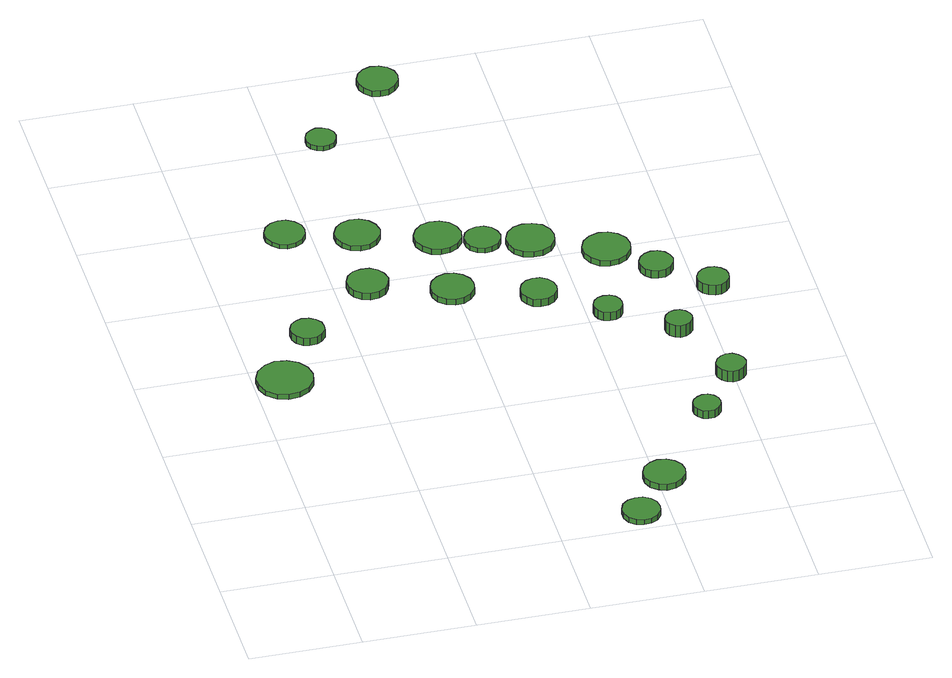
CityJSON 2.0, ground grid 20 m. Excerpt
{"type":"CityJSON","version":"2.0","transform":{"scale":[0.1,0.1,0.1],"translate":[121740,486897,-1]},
"CityObjects":{
"tree1":{"type":"SolitaryVegetationObject","attributes":{"function":"something"},"geometry":[{"type":"MultiSurface","lod":"1","boundaries":[[[0,1,2,3,4,5,6,7,8,9,10,11,12,13,14]],[[15,16,17,18,19,20,21,22,23,24,25,26,27,28,29]],[[0,29,28,1]],[[1,28,27,2]],[[2,27,26,3]],[[3,26,25,4]],[[4,25,24,5]],[[5,24,23,6]],[[6,23,22,7]],[[7,22,21,8]],[[8,21,20,9]],[[9,20,19,10]],[[10,19,18,11]],[[11,18,17,12]],[[12,17,16,13]],[[13,16,15,14]],[[14,15,29,0]]]}]},
"tree2":{"type":"SolitaryVegetationObject","attributes":{"function":"something"},"geometry":[{"type":"MultiSurface","lod":"1","boundaries":[[[30,31,32,33,34,35,36,37,38,39,40,41,42,43,44]],[[45,46,47,48,49,50,51,52,53,54,55,56,57,58,59]],[[30,59,58,31]],[[31,58,57,32]],[[32,57,56,33]],[[33,56,55,34]],[[34,55,54,35]],[[35,54,53,36]],[[36,53,52,37]],[[37,52,51,38]],[[38,51,50,39]],[[39,50,49,40]],[[40,49,48,41]],[[41,48,47,42]],[[42,47,46,43]],[[43,46,45,44]],[[44,45,59,30]]]}]},
"tree3":{"type":"SolitaryVegetationObject","attributes":{"function":"something"},"geometry":[{"type":"MultiSurface","lod":"1","boundaries":[[[60,61,62,63,64,65,66,67,68,69,70,71,72,73,74]],[[75,76,77,78,79,80,81,82,83,84,85,86,87,88,89]],[[60,89,88,61]],[[61,88,87,62]],[[62,87,86,63]],[[63,86,85,64]],[[64,85,84,65]],[[65,84,83,66]],[[66,83,82,67]],[[67,82,81,68]],[[68,81,80,69]],[[69,80,79,70]],[[70,79,78,71]],[[71,78,77,72]],[[72,77,76,73]],[[73,76,75,74]],[[74,75,89,60]]]}]},
"tree4":{"type":"SolitaryVegetationObject","attributes":{"function":"something"},"geometry":[{"type":"MultiSurface","lod":"1","boundaries":[[[90,91,92,93,94,95,96,97,98,99,100,101,102,103,104]],[[105,106,107,108,109,110,111,112,113,114,115,116,117,118,119]],[[90,119,118,91]],[[91,118,117,92]],[[92,117,116,93]],[[93,116,115,94]],[[94,115,114,95]],[[95,114,113,96]],[[96,113,112,97]],[[97,112,111,98]],[[98,111,110,99]],[[99,110,109,100]],[[100,109,108,101]],[[101,108,107,102]],[[102,107,106,103]],[[103,106,105,104]],[[104,105,119,90]]]}]},
"tree5":{"type":"SolitaryVegetationObject","attributes":{"function":"something"}},
"tree6":{"type":"SolitaryVegetationObject","attributes":{"function":"something"},"geometry":[{"type":"MultiSurface","lod":"1","boundaries":[[[120,121,122,123,124,125,126,127,128,129,130,131,132,133,134]],[[135,136,137,138,139,140,141,142,143,144,145,146,147,148,149]],[[120,149,148,121]],[[121,148,147,122]],[[122,147,146,123]],[[123,146,145,124]],[[124,145,144,125]],[[125,144,143,126]],[[126,143,142,127]],[[127,142,141,128]],[[128,141,140,129]],[[129,140,139,130]],[[130,139,138,131]],[[131,138,137,132]],[[132,137,136,133]],[[133,136,135,134]],[[134,135,149,120]]]}]},
"tree7":{"type":"SolitaryVegetationObject","attributes":{"function":"something"},"geometry":[{"type":"MultiSurface","lod":"1","boundaries":[[[150,151,152,153,154,155,156,157,158,159,160,161,162,163,164]],[[165,166,167,168,169,170,171,172,173,174,175,176,177,178,179]],[[150,179,178,151]],[[151,178,177,152]],[[152,177,176,153]],[[153,176,175,154]],[[154,175,174,155]],[[155,174,173,156]],[[156,173,172,157]],[[157,172,171,158]],[[158,171,170,159]],[[159,170,169,160]],[[160,169,168,161]],[[161,168,167,162]],[[162,167,166,163]],[[163,166,165,164]],[[164,165,179,150]]]}]},
"tree8":{"type":"SolitaryVegetationObject","attributes":{"function":"something"},"geometry":[{"type":"MultiSurface","lod":"1","boundaries":[[[180,181,182,183,184,185,186,187,188,189,190,191,192,193,194]],[[195,196,197,198,199,200,201,202,203,204,205,206,207,208,209]],[[180,209,208,181]],[[181,208,207,182]],[[182,207,206,183]],[[183,206,205,184]],[[184,205,204,185]],[[185,204,203,186]],[[186,203,202,187]],[[187,202,201,188]],[[188,201,200,189]],[[189,200,199,190]],[[190,199,198,191]],[[191,198,197,192]],[[192,197,196,193]],[[193,196,195,194]],[[194,195,209,180]]]}]},
"tree9":{"type":"SolitaryVegetationObject","attributes":{"function":"something"}},
"tree10":{"type":"SolitaryVegetationObject","attributes":{"function":"something"},"geometry":[{"type":"MultiSurface","lod":"1","boundaries":[[[210,211,212,213,214,215,216,217,218,219,220,221,222,223,224]],[[225,226,227,228,229,230,231,232,233,234,235,236,237,238,239]],[[210,239,238,211]],[[211,238,237,212]],[[212,237,236,213]],[[213,236,235,214]],[[214,235,234,215]],[[215,234,233,216]],[[216,233,232,217]],[[217,232,231,218]],[[218,231,230,219]],[[219,230,229,220]],[[220,229,228,221]],[[221,228,227,222]],[[222,227,226,223]],[[223,226,225,224]],[[224,225,239,210]]]}]},
"tree11":{"type":"SolitaryVegetationObject","attributes":{"function":"something"},"geometry":[{"type":"MultiSurface","lod":"1","boundaries":[[[240,241,242,243,244,245,246,247,248,249,250,251,252,253,254]],[[255,256,257,258,259,260,261,262,263,264,265,266,267,268,269]],[[240,269,268,241]],[[241,268,267,242]],[[242,267,266,243]],[[243,266,265,244]],[[244,265,264,245]],[[245,264,263,246]],[[246,263,262,247]],[[247,262,261,248]],[[248,261,260,249]],[[249,260,259,250]],[[250,259,258,251]],[[251,258,257,252]],[[252,257,256,253]],[[253,256,255,254]],[[254,255,269,240]]]}]},
"tree12":{"type":"SolitaryVegetationObject","attributes":{"function":"something"},"geometry":[{"type":"MultiSurface","lod":"1","boundaries":[[[270,271,272,273,274,275,276,277,278,279,280,281,282,283,284]],[[285,286,287,288,289,290,291,292,293,294,295,296,297,298,299]],[[270,299,298,271]],[[271,298,297,272]],[[272,297,296,273]],[[273,296,295,274]],[[274,295,294,275]],[[275,294,293,276]],[[276,293,292,277]],[[277,292,291,278]],[[278,291,290,279]],[[279,290,289,280]],[[280,289,288,281]],[[281,288,287,282]],[[282,287,286,283]],[[283,286,285,284]],[[284,285,299,270]]]}]},
"tree13":{"type":"SolitaryVegetationObject","attributes":{"function":"something"}},
"tree14":{"type":"SolitaryVegetationObject","attributes":{"function":"something"},"geometry":[{"type":"MultiSurface","lod":"1","boundaries":[[[300,301,302,303,304,305,306,307,308,309,310,311,312,313,314]],[[315,316,317,318,319,320,321,322,323,324,325,326,327,328,329]],[[300,329,328,301]],[[301,328,327,302]],[[302,327,326,303]],[[303,326,325,304]],[[304,325,324,305]],[[305,324,323,306]],[[306,323,322,307]],[[307,322,321,308]],[[308,321,320,309]],[[309,320,319,310]],[[310,319,318,311]],[[311,318,317,312]],[[312,317,316,313]],[[313,316,315,314]],[[314,315,329,300]]]}]},
"tree15":{"type":"SolitaryVegetationObject","attributes":{"function":"something"},"geometry":[{"type":"MultiSurface","lod":"1","boundaries":[[[330,331,332,333,334,335,336,337,338,339,340,341,342,343,344]],[[345,346,347,348,349,350,351,352,353,354,355,356,357,358,359]],[[330,359,358,331]],[[331,358,357,332]],[[332,357,356,333]],[[333,356,355,334]],[[334,355,354,335]],[[335,354,353,336]],[[336,353,352,337]],[[337,352,351,338]],[[338,351,350,339]],[[339,350,349,340]],[[340,349,348,341]],[[341,348,347,342]],[[342,347,346,343]],[[343,346,345,344]],[[344,345,359,330]]]}]},
"tree16":{"type":"SolitaryVegetationObject","attributes":{"function":"something"}},
"tree17":{"type":"SolitaryVegetationObject","attributes":{"function":"something"}},
"tree18":{"type":"SolitaryVegetationObject","attributes":{"function":"something"},"geometry":[{"type":"MultiSurface","lod":"1","boundaries":[[[360,361,362,363,364,365,366,367,368,369,370,371,372,373,374]],[[375,376,377,378,379,380,381,382,383,384,385,386,387,388,389]],[[360,389,388,361]],[[361,388,387,362]],[[362,387,386,363]],[[363,386,385,364]],[[364,385,384,365]],[[365,384,383,366]],[[366,383,382,367]],[[367,382,381,368]],[[368,381,380,369]],[[369,380,379,370]],[[370,379,378,371]],[[371,378,377,372]],[[372,377,376,373]],[[373,376,375,374]],[[374,375,389,360]]]}]},
"tree19":{"type":"SolitaryVegetationObject","attributes":{"function":"something"},"geometry":[{"type":"MultiSurface","lod":"1","boundaries":[[[390,391,392,393,394,395,396,397,398,399,400,401,402,403,404]],[[405,406,407,408,409,410,411,412,413,414,415,416,417,418,419]],[[390,419,418,391]],[[391,418,417,392]],[[392,417,416,393]],[[393,416,415,394]],[[394,415,414,395]],[[395,414,413,396]],[[396,413,412,397]],[[397,412,411,398]],[[398,411,410,399]],[[399,410,409,400]],[[400,409,408,401]],[[401,408,407,402]],[[402,407,406,403]],[[403,406,405,404]],[[404,405,419,390]]]}]},
"tree20":{"type":"SolitaryVegetationObject","attributes":{"function":"something"},"geometry":[{"type":"MultiSurface","lod":"1","boundaries":[[[420,421,422,423,424,425,426,427,428,429,430,431,432,433,434]],[[435,436,437,438,439,440,441,442,443,444,445,446,447,448,449]],[[420,449,448,421]],[[421,448,447,422]],[[422,447,446,423]],[[423,446,445,424]],[[424,445,444,425]],[[425,444,443,426]],[[426,443,442,427]],[[427,442,441,428]],[[428,441,440,429]],[[429,440,439,430]],[[430,439,438,431]],[[431,438,437,432]],[[432,437,436,433]],[[433,436,435,434]],[[434,435,449,420]]]}]},
"tree21":{"type":"SolitaryVegetationObject","attributes":{"function":"something"},"geometry":[{"type":"MultiSurface","lod":"1","boundaries":[[[450,451,452,453,454,455,456,457,458,459,460,461,462,463,464]],[[465,466,467,468,469,470,471,472,473,474,475,476,477,478,479]],[[450,479,478,451]],[[451,478,477,452]],[[452,477,476,453]],[[453,476,475,454]],[[454,475,474,455]],[[455,474,473,456]],[[456,473,472,457]],[[457,472,471,458]],[[458,471,470,459]],[[459,470,469,460]],[[460,469,468,461]],[[461,468,467,462]],[[462,467,466,463]],[[463,466,465,464]],[[464,465,479,450]]]}]},
"tree22":{"type":"SolitaryVegetationObject","attributes":{"function":"something"},"geometry":[{"type":"MultiSurface","lod":"1","boundaries":[[[480,481,482,483,484,485,486,487,488,489,490,491,492,493,494]],[[495,496,497,498,499,500,501,502,503,504,505,506,507,508,509]],[[480,509,508,481]],[[481,508,507,482]],[[482,507,506,483]],[[483,506,505,484]],[[484,505,504,485]],[[485,504,503,486]],[[486,503,502,487]],[[487,502,501,488]],[[488,501,500,489]],[[489,500,499,490]],[[490,499,498,491]],[[491,498,497,492]],[[492,497,496,493]],[[493,496,495,494]],[[494,495,509,480]]]}]},
"tree23":{"type":"SolitaryVegetationObject","attributes":{"function":"something"},"geometry":[{"type":"MultiSurface","lod":"1","boundaries":[[[510,511,512,513,514,515,516,517,518,519,520,521,522,523,524]],[[525,526,527,528,529,530,531,532,533,534,535,536,537,538,539]],[[510,539,538,511]],[[511,538,537,512]],[[512,537,536,513]],[[513,536,535,514]],[[514,535,534,515]],[[515,534,533,516]],[[516,533,532,517]],[[517,532,531,518]],[[518,531,530,519]],[[519,530,529,520]],[[520,529,528,521]],[[521,528,527,522]],[[522,527,526,523]],[[523,526,525,524]],[[524,525,539,510]]]}]},
"tree24":{"type":"SolitaryVegetationObject","attributes":{"function":"something"},"geometry":[{"type":"MultiSurface","lod":"1","boundaries":[[[540,541,542,543,544,545,546,547,548,549,550,551,552,553,554]],[[555,556,557,558,559,560,561,562,563,564,565,566,567,568,569]],[[540,569,568,541]],[[541,568,567,542]],[[542,567,566,543]],[[543,566,565,544]],[[544,565,564,545]],[[545,564,563,546]],[[546,563,562,547]],[[547,562,561,548]],[[548,561,560,549]],[[549,560,559,550]],[[550,559,558,551]],[[551,558,557,552]],[[552,557,556,553]],[[553,556,555,554]],[[554,555,569,540]]]}]},
"tree25":{"type":"SolitaryVegetationObject","attributes":{"function":"something"},"geometry":[{"type":"MultiSurface","lod":"1","boundaries":[[[570,571,572,573,574,575,576,577,578,579,580,581,582,583,584]],[[585,586,587,588,589,590,591,592,593,594,595,596,597,598,599]],[[570,599,598,571]],[[571,598,597,572]],[[572,597,596,573]],[[573,596,595,574]],[[574,595,594,575]],[[575,594,593,576]],[[576,593,592,577]],[[577,592,591,578]],[[578,591,590,579]],[[579,590,589,580]],[[580,589,588,581]],[[581,588,587,582]],[[582,587,586,583]],[[583,586,585,584]],[[584,585,599,570]]]}]},
"tree26":{"type":"SolitaryVegetationObject","attributes":{"function":"something"},"geometry":[{"type":"MultiSurface","lod":"1","boundaries":[[[600,601,602,603,604,605,606,607,608,609,610,611,612,613,614]],[[615,616,617,618,619,620,621,622,623,624,625,626,627,628,629]],[[600,629,628,601]],[[601,628,627,602]],[[602,627,626,603]],[[603,626,625,604]],[[604,625,624,605]],[[605,624,623,606]],[[606,623,622,607]],[[607,622,621,608]],[[608,621,620,609]],[[609,620,619,610]],[[610,619,618,611]],[[611,618,617,612]],[[612,617,616,613]],[[613,616,615,614]],[[614,615,629,600]]]}]},
"tree27":{"type":"SolitaryVegetationObject","attributes":{"function":"something"}},
"tree28":{"type":"SolitaryVegetationObject","attributes":{"function":"something"}},
"tree29":{"type":"SolitaryVegetationObject","attributes":{"function":"something"}},
"tree30":{"type":"SolitaryVegetationObject","attributes":{"function":"something"}},
"tree31":{"type":"SolitaryVegetationObject","attributes":{"function":"something"}},
"tree32":{"type":"SolitaryVegetationObject","attributes":{"function":"something"}},
"tree33":{"type":"SolitaryVegetationObject","attributes":{"function":"something"}},
"tree34":{"type":"SolitaryVegetationObject","attributes":{"function":"something"}},
"tree35":{"type":"SolitaryVegetationObject","attributes":{"function":"something"}},
"tree36":{"type":"SolitaryVegetationObject","attributes":{"function":"something"}},
"tree37":{"type":"SolitaryVegetationObject","attributes":{"function":"something"}},
"tree38":{"type":"SolitaryVegetationObject","attributes":{"function":"something"}}
},
"vertices":[
[103,556,16],[99,576,16],[87,593,16],[69,603,16],[48,606,16],[29,599,16],[13,585,16],[5,566,16],[5,546,16],[13,527,16],[29,513,16],[48,507,16],[69,509,16],[87,519,16],[99,536,16],[99,536,6],[87,519,6],[69,509,6],[48,507,6],[29,513,6],[13,527,6],[5,546,6],[5,566,6],[13,585,6],[29,599,6],[48,606,6],[69,603,6],[87,593,6],[99,576,6],[103,556,6],
[154,679,20],[152,691,20],[144,701,20],[134,707,20],[121,709,20],[110,705,20],[100,697,20],[95,685,20],[95,673,20],[100,662,20],[110,653,20],[121,650,20],[134,651,20],[144,657,20],[152,667,20],[152,667,5],[144,657,5],[134,651,5],[121,650,5],[110,653,5],[100,662,5],[95,673,5],[95,685,5],[100,697,5],[110,705,5],[121,709,5],[134,707,5],[144,701,5],[152,691,5],[154,679,5],
[192,965,14],[189,979,14],[180,991,14],[167,999,14],[153,1000,14],[139,996,14],[128,986,14],[121,972,14],[121,957,14],[128,944,14],[139,934,14],[153,929,14],[167,931,14],[180,938,14],[189,950,14],[189,950,5],[180,938,5],[167,931,5],[153,929,5],[139,934,5],[128,944,5],[121,957,5],[121,972,5],[128,986,5],[139,996,5],[153,1000,5],[167,999,5],[180,991,5],[189,979,5],[192,965,5],
[294,788,19],[290,803,19],[282,815,19],[269,823,19],[254,824,19],[239,820,19],[228,810,19],[222,796,19],[222,781,19],[228,767,19],[239,757,19],[254,752,19],[269,754,19],[282,761,19],[290,774,19],[290,774,5],[282,761,5],[269,754,5],[254,752,5],[239,757,5],[228,767,5],[222,781,5],[222,796,5],[228,810,5],[239,820,5],[254,824,5],[269,823,5],[282,815,5],[290,803,5],[294,788,5],
[316,934,14],[312,950,14],[303,963,14],[288,972,14],[272,973,14],[256,968,14],[244,957,14],[237,942,14],[237,926,14],[244,911,14],[256,900,14],[272,895,14],[288,896,14],[303,905,14],[312,918,14],[312,918,4],[303,905,4],[288,896,4],[272,895,4],[256,900,4],[244,911,4],[237,926,4],[237,942,4],[244,957,4],[256,968,4],[272,973,4],[288,972,4],[303,963,4],[312,950,4],[316,934,4],
[583,42,16],[580,56,16],[572,67,16],[560,74,16],[546,75,16],[533,71,16],[522,62,16],[517,49,16],[517,35,16],[522,22,16],[533,13,16],[546,9,16],[560,10,16],[572,17,16],[580,28,16],[580,28,6],[572,17,6],[560,10,6],[546,9,6],[533,13,6],[522,22,6],[517,35,6],[517,49,6],[522,62,6],[533,71,6],[546,75,6],[560,74,6],[572,67,6],[580,56,6],[583,42,6],
[432,741,17],[429,756,17],[419,769,17],[406,777,17],[390,779,17],[375,774,17],[363,763,17],[357,749,17],[357,733,17],[363,718,17],[375,708,17],[390,703,17],[406,704,17],[419,712,17],[429,725,17],[429,725,5],[419,712,5],[406,704,5],[390,703,5],[375,708,5],[363,718,5],[357,733,5],[357,749,5],[363,763,5],[375,774,5],[390,779,5],[406,777,5],[419,769,5],[429,756,5],[432,741,5],
[309,1211,18],[306,1222,18],[300,1231,18],[290,1236,18],[279,1238,18],[269,1234,18],[260,1227,18],[256,1217,18],[256,1205,18],[260,1195,18],[269,1188,18],[279,1184,18],[290,1186,18],[300,1191,18],[306,1200,18],[306,1200,8],[300,1191,8],[290,1186,8],[279,1184,8],[269,1188,8],[260,1195,8],[256,1205,8],[256,1217,8],[260,1227,8],[269,1234,8],[279,1238,8],[290,1236,8],[300,1231,8],[306,1222,8],[309,1211,8],
[650,134,17],[647,149,17],[638,161,17],[625,169,17],[609,171,17],[595,166,17],[583,156,17],[577,142,17],[577,126,17],[583,112,17],[595,102,17],[609,97,17],[625,99,17],[638,107,17],[647,119,17],[647,119,5],[638,107,5],[625,99,5],[609,97,5],[595,102,5],[583,112,5],[577,126,5],[577,142,5],[583,156,5],[595,166,5],[609,171,5],[625,169,5],[638,161,5],[647,149,5],[650,134,5],
[448,892,15],[444,909,15],[434,923,15],[419,931,15],[402,933,15],[386,928,15],[373,916,15],[366,901,15],[366,883,15],[373,868,15],[386,856,15],[402,851,15],[419,853,15],[434,861,15],[444,875,15],[444,875,4],[434,861,4],[419,853,4],[402,851,4],[386,856,4],[373,868,4],[366,883,4],[366,901,4],[373,916,4],[386,928,4],[402,933,4],[419,931,4],[434,923,4],[444,909,4],[448,892,4],
[511,869,14],[508,882,14],[501,893,14],[489,900,14],[476,901,14],[463,897,14],[453,888,14],[448,876,14],[448,863,14],[453,850,14],[463,842,14],[476,837,14],[489,839,14],[501,845,14],[508,856,14],[508,856,4],[501,845,4],[489,839,4],[476,837,4],[463,842,4],[453,850,4],[448,863,4],[448,876,4],[453,888,4],[463,897,4],[476,901,4],[489,900,4],[501,893,4],[508,882,4],[511,869,4],
[566,695,19],[563,708,19],[555,719,19],[544,726,19],[531,727,19],[518,723,19],[508,714,19],[503,702,19],[503,689,19],[508,677,19],[518,668,19],[531,664,19],[544,665,19],[555,672,19],[563,682,19],[563,682,4],[555,672,4],[544,665,4],[531,664,4],[518,668,4],[508,677,4],[503,689,4],[503,702,4],[508,714,4],[518,723,4],[531,727,4],[544,726,4],[555,719,4],[563,708,4],[566,695,4],
[599,845,16],[596,862,16],[586,877,16],[570,885,16],[553,887,16],[536,882,16],[523,870,16],[516,854,16],[516,837,16],[523,821,16],[536,809,16],[553,804,16],[570,805,16],[586,814,16],[596,828,16],[596,828,5],[586,814,5],[570,805,5],[553,804,5],[536,809,5],[523,821,5],[516,837,5],[516,854,5],[523,870,5],[536,882,5],[553,887,5],[570,885,5],[586,877,5],[596,862,5],[599,845,5],
[451,1346,22],[448,1361,22],[439,1373,22],[426,1380,22],[411,1382,22],[397,1377,22],[386,1367,22],[380,1353,22],[380,1338,22],[386,1325,22],[397,1314,22],[411,1310,22],[426,1311,22],[439,1319,22],[448,1331,22],[448,1331,10],[439,1319,10],[426,1311,10],[411,1310,10],[397,1314,10],[386,1325,10],[380,1338,10],[380,1353,10],[386,1367,10],[397,1377,10],[411,1382,10],[426,1380,10],[439,1373,10],[448,1361,10],[451,1346,10],
[755,304,21],[753,314,21],[747,323,21],[738,328,21],[728,329,21],[719,325,21],[711,319,21],[707,310,21],[707,299,21],[711,290,21],[719,283,21],[728,280,21],[738,281,21],[747,286,21],[753,295,21],[753,295,5],[747,286,5],[738,281,5],[728,280,5],[719,283,5],[711,290,5],[707,299,5],[707,310,5],[711,319,5],[719,325,5],[728,329,5],[738,328,5],[747,323,5],[753,314,5],[755,304,5],
[662,620,22],[660,630,22],[654,639,22],[645,644,22],[634,645,22],[624,642,22],[616,635,22],[612,625,22],[612,615,22],[616,605,22],[624,598,22],[634,595,22],[645,596,22],[654,601,22],[660,610,22],[660,610,5],[654,601,5],[645,596,5],[634,595,5],[624,598,5],[616,605,5],[612,615,5],[612,625,5],[616,635,5],[624,642,5],[634,645,5],[645,644,5],[654,639,5],[660,630,5],[662,620,5],
[765,543,29],[763,552,29],[757,560,29],[749,565,29],[739,566,29],[730,563,29],[722,556,29],[718,547,29],[718,538,29],[722,529,29],[730,522,29],[739,519,29],[749,520,29],[757,525,29],[763,533,29],[763,533,5],[757,525,5],[749,520,5],[739,519,5],[730,522,5],[722,529,5],[718,538,5],[718,547,5],[722,556,5],[730,563,5],[739,566,5],[749,565,5],[757,560,5],[763,552,5],[765,543,5],
[718,788,17],[715,805,17],[704,819,17],[689,828,17],[672,830,17],[655,824,17],[642,813,17],[635,797,17],[635,779,17],[642,763,17],[655,751,17],[672,746,17],[689,748,17],[704,756,17],[715,771,17],[715,771,6],[704,756,6],[689,748,6],[672,746,6],[655,751,6],[642,763,6],[635,779,6],[635,797,6],[642,813,6],[655,824,6],[672,830,6],[689,828,6],[704,819,6],[715,805,6],[718,788,6],
[823,399,27],[821,409,27],[814,418,27],[805,424,27],[794,425,27],[784,421,27],[776,414,27],[771,404,27],[771,393,27],[776,383,27],[784,376,27],[794,372,27],[805,374,27],[814,379,27],[821,388,27],[821,388,5],[814,379,5],[805,374,5],[794,372,5],[784,376,5],[776,383,5],[771,393,5],[771,404,5],[776,414,5],[784,421,5],[794,425,5],[805,424,5],[814,418,5],[821,409,5],[823,399,5],
[777,722,21],[774,734,21],[767,744,21],[756,750,21],[744,751,21],[732,747,21],[723,739,21],[718,728,21],[718,715,21],[723,704,21],[732,696,21],[744,692,21],[756,693,21],[767,700,21],[774,710,21],[774,710,6],[767,700,6],[756,693,6],[744,692,6],[732,696,6],[723,704,6],[718,715,6],[718,728,6],[723,739,6],[732,747,6],[744,751,6],[756,750,6],[767,744,6],[774,734,6],[777,722,6],
[856,649,26],[854,660,26],[847,669,26],[837,675,26],[826,676,26],[815,673,26],[806,665,26],[801,655,26],[801,643,26],[806,632,26],[815,625,26],[826,621,26],[837,622,26],[847,628,26],[854,637,26],[854,637,6],[847,628,6],[837,622,6],[826,621,6],[815,625,6],[806,632,6],[801,643,6],[801,655,6],[806,665,6],[815,673,6],[826,676,6],[837,675,6],[847,669,6],[854,660,6],[856,649,6]
]}
